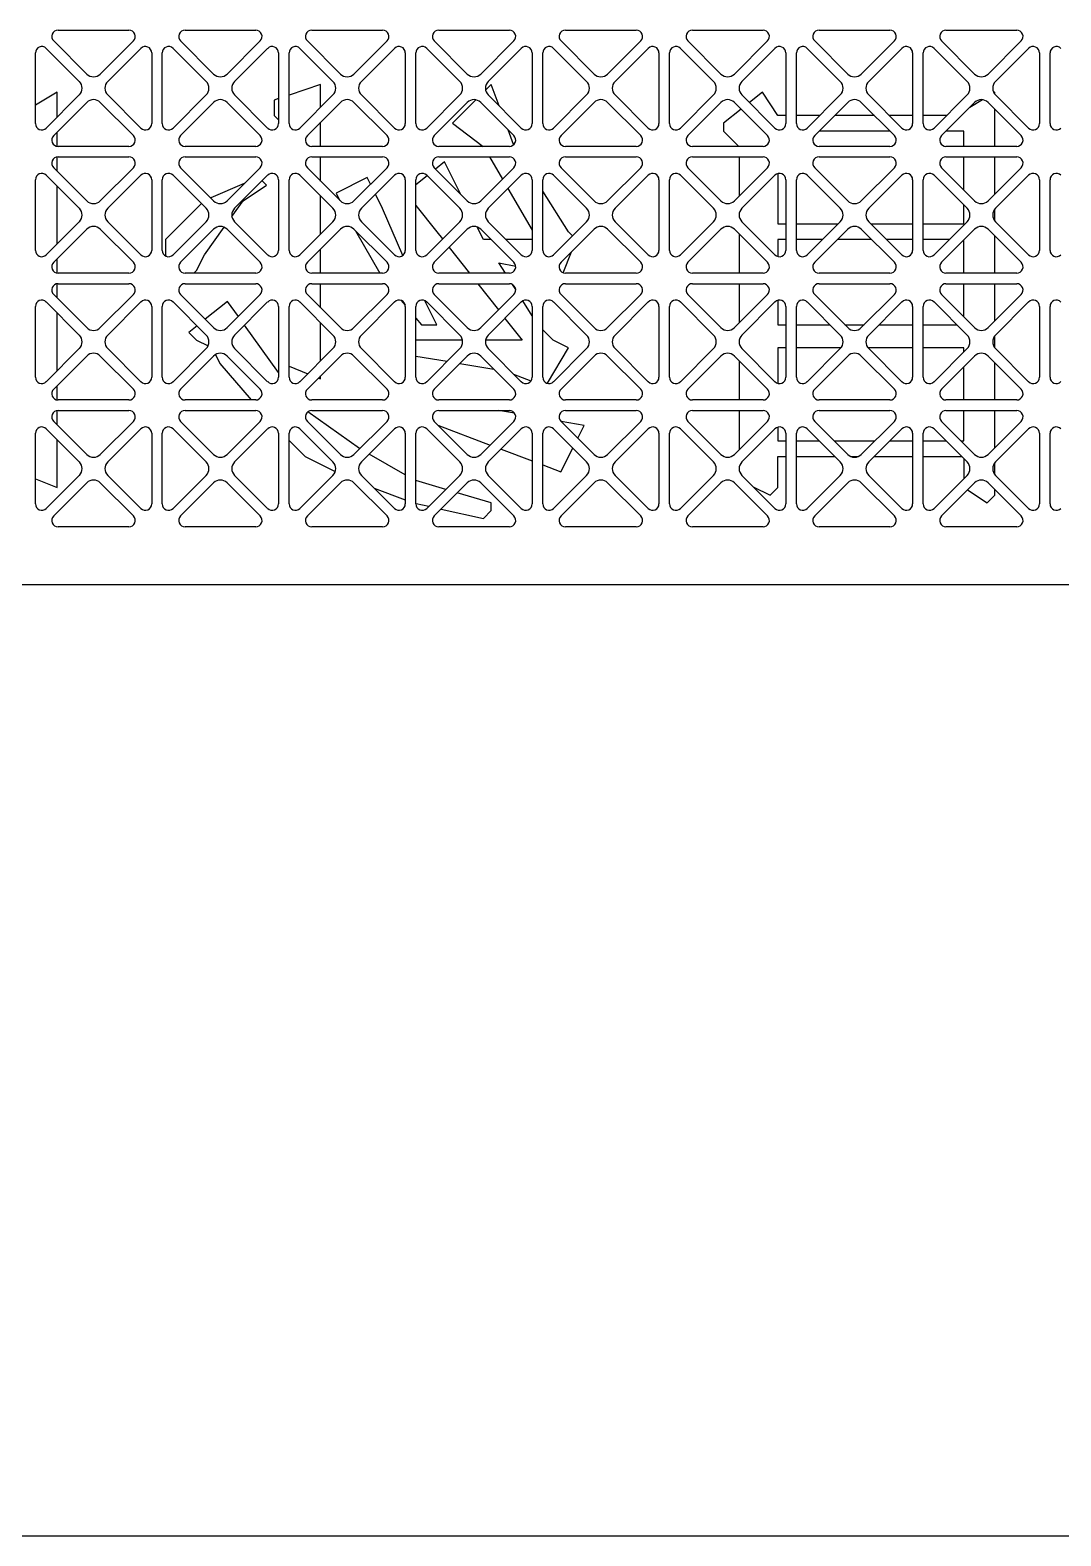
# Model space of a CAD drawing. Header units: millimetres. Extents: x 0 to 87554, y -20854 to 20404.
# Drawn here: x 15369.6 to 15564.7, y -7324.6 to -7039.6 of the extents above; entities that cross this region are included whole.
import ezdxf

# ---------------------------------------------------------------- set-up
doc = ezdxf.new("R2010")
doc.units = ezdxf.units.MM
doc.layers.get('0').update_dxf_attribs({"lineweight": 15})
doc.layers.add('4215-12657_0', color=7, linetype='Continuous')
doc.layers.add('THICK', color=7, linetype='Continuous', lineweight=0)

# ---------------------------------------------------------------- blocks, each defined once
blk = doc.blocks.new('ju77')
at = {"layer": '4215-12657_0', "color": 87, "linetype": 'Continuous'}
for p, q in [((-232.81, -1576.31), (-239.08, -1570.05)), ((-238.23, -1568), (-224.85, -1568)), ((-224, -1570.05), (-230.27, -1576.31)), ((-208.81, -1576.31), (-215.08, -1570.05)), ((-214.23, -1568), (-200.85, -1568)), ((-200, -1570.05), (-206.27, -1576.31)), ((-184.81, -1576.31), (-191.08, -1570.05)), ((-190.23, -1568), (-176.85, -1568)), ((-176, -1570.05), (-182.27, -1576.31)), ((-160.81, -1576.31), (-167.08, -1570.05)), ((-166.23, -1568), (-152.85, -1568)), ((-152, -1570.05), (-158.27, -1576.31)), ((-136.81, -1576.31), (-143.08, -1570.05)), ((-142.23, -1568), (-128.85, -1568)), ((-128, -1570.05), (-134.27, -1576.31)), ((-112.81, -1576.31), (-119.08, -1570.05)), ((-118.23, -1568), (-104.85, -1568)), ((-104, -1570.05), (-110.27, -1576.31)), ((-88.81, -1576.31), (-95.08, -1570.05)), ((-94.23, -1568), (-80.85, -1568)), ((-80, -1570.05), (-86.27, -1576.31)), ((-64.81, -1576.31), (-71.08, -1570.05)), ((-70.23, -1568), (-56.85, -1568)), ((-56, -1570.05), (-62.27, -1576.31)), ((-242.54, -1585.69), (-242.54, -1572.31)), ((-240.49, -1571.46), (-234.23, -1577.73)), ((-228.85, -1577.73), (-222.59, -1571.46)), ((-220.54, -1572.31), (-220.54, -1585.69)), ((-218.54, -1585.69), (-218.54, -1572.31)), ((-216.49, -1571.46), (-210.23, -1577.73)), ((-204.85, -1577.73), (-198.59, -1571.46)), ((-196.54, -1572.31), (-196.54, -1585.69)), ((-194.54, -1585.69), (-194.54, -1572.31)), ((-192.49, -1571.46), (-186.23, -1577.73)), ((-180.85, -1577.73), (-174.59, -1571.46)), ((-172.54, -1572.31), (-172.54, -1585.69)), ((-170.54, -1585.69), (-170.54, -1572.31)), ((-168.49, -1571.46), (-162.23, -1577.73)), ((-156.85, -1577.73), (-150.59, -1571.46)), ((-148.54, -1572.31), (-148.54, -1585.69)), ((-146.54, -1585.69), (-146.54, -1572.31)), ((-144.49, -1571.46), (-138.23, -1577.73)), ((-132.85, -1577.73), (-126.59, -1571.46)), ((-124.54, -1572.31), (-124.54, -1585.69)), ((-122.54, -1585.69), (-122.54, -1572.31)), ((-120.49, -1571.46), (-114.23, -1577.73)), ((-108.85, -1577.73), (-102.59, -1571.46)), ((-100.54, -1572.31), (-100.54, -1585.69)), ((-98.54, -1585.69), (-98.54, -1572.31)), ((-96.49, -1571.46), (-90.23, -1577.73)), ((-84.85, -1577.73), (-78.59, -1571.46)), ((-76.54, -1572.31), (-76.54, -1585.69)), ((-74.54, -1585.69), (-74.54, -1572.31)), ((-72.49, -1571.46), (-66.23, -1577.73)), ((-60.85, -1577.73), (-54.59, -1571.46)), ((-52.54, -1572.31), (-52.54, -1585.69)), ((-50.54, -1585.69), (-50.54, -1572.31)), ((-188.57, -1578.3), (-194.54, -1580.29)), ((-188.57, -1582.61), (-188.57, -1578.3)), ((-156.3, -1578.3), (-157.35, -1579.34)), ((-154.79, -1582.34), (-156.3, -1578.3)), ((-238.43, -1579.76), (-242.54, -1582.23)), ((-234.23, -1580.27), (-240.49, -1586.54)), ((-239.08, -1587.95), (-232.81, -1581.69)), ((-238.43, -1584.47), (-238.43, -1579.76)), ((-230.27, -1581.69), (-224, -1587.95)), ((-222.59, -1586.54), (-228.85, -1580.27)), ((-210.23, -1580.27), (-216.49, -1586.54)), ((-215.08, -1587.95), (-208.81, -1581.69)), ((-206.27, -1581.69), (-200, -1587.95)), ((-198.59, -1586.54), (-204.85, -1580.27)), ((-196.54, -1580.95), (-197.37, -1581.23)), ((-197.37, -1581.23), (-197.37, -1584.16)), ((-186.23, -1580.27), (-192.49, -1586.54)), ((-191.08, -1587.95), (-184.81, -1581.69)), ((-182.27, -1581.69), (-176, -1587.95)), ((-174.59, -1586.54), (-180.85, -1580.27)), ((-162.23, -1580.27), (-168.49, -1586.54)), ((-167.08, -1587.95), (-160.81, -1581.69)), ((-159.2, -1581.19), (-163.64, -1585.63)), ((-158.27, -1581.69), (-152, -1587.95)), ((-150.59, -1586.54), (-156.85, -1580.27)), ((-138.23, -1580.27), (-144.49, -1586.54)), ((-143.08, -1587.95), (-136.81, -1581.69)), ((-134.27, -1581.69), (-128, -1587.95)), ((-126.59, -1586.54), (-132.85, -1580.27)), ((-114.23, -1580.27), (-120.49, -1586.54)), ((-119.08, -1587.95), (-112.81, -1581.69)), ((-110.27, -1581.69), (-104, -1587.95)), ((-102.59, -1586.54), (-108.85, -1580.27)), ((-104.98, -1579.76), (-107.41, -1581.71)), ((-102.04, -1584.16), (-104.98, -1579.76)), ((-90.23, -1580.27), (-96.49, -1586.54)), ((-95.08, -1587.95), (-88.81, -1581.69)), ((-86.27, -1581.69), (-80, -1587.95)), ((-78.59, -1586.54), (-84.85, -1580.27)), ((-66.23, -1580.27), (-72.49, -1586.54)), ((-71.08, -1587.95), (-64.81, -1581.69)), ((-63.34, -1581.18), (-65.75, -1582.63)), ((-62.27, -1581.69), (-56, -1587.95)), ((-60.98, -1579.76), (-61.15, -1579.86)), ((-60.98, -1580.12), (-60.98, -1579.76)), ((-54.59, -1586.54), (-60.85, -1580.27)), ((-197.37, -1584.16), (-196.54, -1584.99)), ((-108.98, -1582.97), (-112.31, -1585.63)), ((-100.54, -1584.16), (-102.04, -1584.16)), ((-94.12, -1584.16), (-98.54, -1584.16)), ((-83.79, -1584.16), (-91.29, -1584.16)), ((-76.54, -1584.16), (-80.96, -1584.16)), ((-70.12, -1584.16), (-74.54, -1584.16)), ((-60.98, -1590), (-60.98, -1582.97)), ((-238.43, -1589.98), (-238.43, -1587.3)), ((-188.57, -1590), (-188.57, -1585.44)), ((-163.64, -1585.63), (-157.81, -1590)), ((-152.04, -1589.67), (-153.09, -1586.86)), ((-112.31, -1585.63), (-112.31, -1587.1)), ((-112.31, -1587.1), (-109.4, -1590)), ((-80.86, -1587.1), (-94.22, -1587.1)), ((-66.85, -1587.1), (-70.22, -1587.1)), ((-66.85, -1590), (-66.85, -1587.1)), ((-224.85, -1590), (-238.23, -1590)), ((-200.85, -1590), (-214.23, -1590)), ((-176.85, -1590), (-190.23, -1590)), ((-152.85, -1590), (-166.23, -1590)), ((-128.85, -1590), (-142.23, -1590)), ((-104.85, -1590), (-118.23, -1590)), ((-80.85, -1590), (-94.23, -1590)), ((-56.85, -1590), (-70.23, -1590)), ((-238.43, -1594.7), (-238.43, -1592.02)), ((-238.23, -1592), (-224.85, -1592)), ((-214.23, -1592), (-200.85, -1592)), ((-190.23, -1592), (-176.85, -1592)), ((-188.57, -1596.56), (-188.57, -1592)), ((-165.1, -1592.96), (-166.8, -1594.32)), ((-166.23, -1592), (-152.85, -1592)), ((-162.04, -1599.09), (-165.1, -1592.96)), ((-156.62, -1592), (-154.16, -1596.21)), ((-142.23, -1592), (-128.85, -1592)), ((-118.23, -1592), (-104.85, -1592)), ((-109.37, -1592), (-109.37, -1599.42)), ((-94.23, -1592), (-80.85, -1592)), ((-70.23, -1592), (-56.85, -1592)), ((-66.85, -1598.28), (-66.85, -1592)), ((-60.98, -1599.03), (-60.98, -1592)), ((-240.49, -1595.46), (-234.23, -1601.73)), ((-232.81, -1600.31), (-239.08, -1594.05)), ((-224, -1594.05), (-230.27, -1600.31)), ((-228.85, -1601.73), (-222.59, -1595.46)), ((-216.49, -1595.46), (-210.23, -1601.73)), ((-208.81, -1600.31), (-215.08, -1594.05)), ((-200, -1594.05), (-206.27, -1600.31)), ((-204.85, -1601.73), (-198.59, -1595.46)), ((-192.49, -1595.46), (-186.23, -1601.73)), ((-184.81, -1600.31), (-191.08, -1594.05)), ((-179.77, -1595.89), (-185.63, -1598.83)), ((-176, -1594.05), (-182.27, -1600.31)), ((-180.85, -1601.73), (-174.59, -1595.46)), ((-179.13, -1597.17), (-179.77, -1595.89)), ((-168.39, -1595.59), (-170.54, -1597.31)), ((-168.49, -1595.46), (-162.23, -1601.73)), ((-160.81, -1600.31), (-167.08, -1594.05)), ((-152, -1594.05), (-158.27, -1600.31)), ((-156.85, -1601.73), (-150.59, -1595.46)), ((-144.49, -1595.46), (-138.23, -1601.73)), ((-136.81, -1600.31), (-143.08, -1594.05)), ((-128, -1594.05), (-134.27, -1600.31)), ((-132.85, -1601.73), (-126.59, -1595.46)), ((-120.49, -1595.46), (-114.23, -1601.73)), ((-112.81, -1600.31), (-119.08, -1594.05)), ((-104, -1594.05), (-110.27, -1600.31)), ((-108.85, -1601.73), (-102.59, -1595.46)), ((-102.04, -1595.16), (-102.04, -1604.69)), ((-96.49, -1595.46), (-90.23, -1601.73)), ((-88.81, -1600.31), (-95.08, -1594.05)), ((-80, -1594.05), (-86.27, -1600.31)), ((-84.85, -1601.73), (-78.59, -1595.46)), ((-72.49, -1595.46), (-66.23, -1601.73)), ((-64.81, -1600.31), (-71.08, -1594.05)), ((-56, -1594.05), (-62.27, -1600.31)), ((-60.85, -1601.73), (-54.59, -1595.46)), ((-242.54, -1609.69), (-242.54, -1596.31)), ((-238.43, -1608.47), (-238.43, -1597.53)), ((-220.54, -1596.31), (-220.54, -1609.69)), ((-218.54, -1609.69), (-218.54, -1596.31)), ((-203.01, -1597.06), (-209.35, -1599.77)), ((-203.23, -1600.29), (-198.83, -1597.36)), ((-198.83, -1597.36), (-199.66, -1596.53)), ((-196.54, -1596.31), (-196.54, -1609.69)), ((-194.54, -1609.69), (-194.54, -1596.31)), ((-185.63, -1598.83), (-184.97, -1600.16)), ((-172.54, -1596.31), (-172.54, -1609.69)), ((-170.54, -1609.69), (-170.54, -1596.31)), ((-153.12, -1598), (-148.54, -1605.85)), ((-148.54, -1596.31), (-148.54, -1609.69)), ((-146.54, -1609.69), (-146.54, -1596.31)), ((-141.64, -1606.16), (-146.54, -1598.46)), ((-124.54, -1596.31), (-124.54, -1609.69)), ((-122.54, -1609.69), (-122.54, -1596.31)), ((-100.54, -1596.31), (-100.54, -1609.69)), ((-98.54, -1609.69), (-98.54, -1596.31)), ((-76.54, -1596.31), (-76.54, -1609.69)), ((-74.54, -1609.69), (-74.54, -1596.31)), ((-52.54, -1596.31), (-52.54, -1609.69)), ((-50.54, -1609.69), (-50.54, -1596.31)), ((-211.11, -1600.84), (-214.96, -1604.69)), ((-205.35, -1603.27), (-203.23, -1600.29)), ((-188.57, -1606.61), (-188.57, -1599.39)), ((-176.83, -1601.76), (-178.18, -1599.06)), ((-170.54, -1601.2), (-166.57, -1606.16)), ((-66.85, -1604.69), (-66.85, -1601.11)), ((-234.23, -1604.27), (-240.49, -1610.54)), ((-222.59, -1610.54), (-228.85, -1604.27)), ((-210.23, -1604.27), (-216.49, -1610.54)), ((-198.59, -1610.54), (-204.85, -1604.27)), ((-186.23, -1604.27), (-192.49, -1610.54)), ((-174.59, -1610.54), (-180.85, -1604.27)), ((-173.03, -1610.65), (-176.83, -1601.76)), ((-162.23, -1604.27), (-168.49, -1610.54)), ((-150.59, -1610.54), (-156.85, -1604.27)), ((-138.23, -1604.27), (-144.49, -1610.54)), ((-126.59, -1610.54), (-132.85, -1604.27)), ((-114.23, -1604.27), (-120.49, -1610.54)), ((-102.59, -1610.54), (-108.85, -1604.27)), ((-90.23, -1604.27), (-96.49, -1610.54)), ((-78.59, -1610.54), (-84.85, -1604.27)), ((-66.23, -1604.27), (-72.49, -1610.54)), ((-60.98, -1604.12), (-60.98, -1601.88)), ((-54.59, -1610.54), (-60.85, -1604.27)), ((-239.08, -1611.95), (-232.81, -1605.69)), ((-230.27, -1605.69), (-224, -1611.95)), ((-214.96, -1604.69), (-217.9, -1607.63)), ((-215.08, -1611.95), (-208.81, -1605.69)), ((-210.56, -1610.56), (-206.82, -1605.31)), ((-206.27, -1605.69), (-200, -1611.95)), ((-191.08, -1611.95), (-184.81, -1605.69)), ((-182.27, -1605.69), (-176, -1611.95)), ((-181.95, -1606), (-177.38, -1614)), ((-167.08, -1611.95), (-160.81, -1605.69)), ((-166.57, -1606.16), (-165.49, -1607.53)), ((-157.77, -1607.63), (-158.95, -1605.27)), ((-158.27, -1605.69), (-152, -1611.95)), ((-143.08, -1611.95), (-136.81, -1605.69)), ((-140.88, -1606.92), (-141.64, -1606.16)), ((-134.27, -1605.69), (-128, -1611.95)), ((-119.08, -1611.95), (-112.81, -1605.69)), ((-110.27, -1605.69), (-104, -1611.95)), ((-109.37, -1606.58), (-109.37, -1614)), ((-102.04, -1604.69), (-100.54, -1604.69)), ((-98.54, -1604.69), (-90.65, -1604.69)), ((-95.08, -1611.95), (-88.81, -1605.69)), ((-86.27, -1605.69), (-80, -1611.95)), ((-84.43, -1604.69), (-76.54, -1604.69)), ((-74.54, -1604.69), (-66.85, -1604.69)), ((-71.08, -1611.95), (-64.81, -1605.69)), ((-62.27, -1605.69), (-56, -1611.95)), ((-60.98, -1614), (-60.98, -1606.97)), ((-217.9, -1607.63), (-217.9, -1610.56)), ((-188.57, -1614), (-188.57, -1609.44)), ((-164.24, -1609.12), (-160.41, -1614)), ((-156.33, -1607.63), (-157.77, -1607.63)), ((-148.54, -1607.63), (-153.5, -1607.63)), ((-142.68, -1613.91), (-141.12, -1609.99)), ((-100.54, -1607.63), (-102.04, -1607.63)), ((-102.04, -1607.63), (-102.04, -1610.84)), ((-93.58, -1607.63), (-98.54, -1607.63)), ((-84.33, -1607.63), (-90.75, -1607.63)), ((-76.54, -1607.63), (-81.5, -1607.63)), ((-69.58, -1607.63), (-74.54, -1607.63)), ((-66.85, -1614), (-66.85, -1607.72)), ((-238.43, -1613.98), (-238.43, -1611.3)), ((-217.9, -1610.56), (-217.82, -1610.78)), ((-212.03, -1613.49), (-210.56, -1610.56)), ((-154.84, -1612.03), (-151.66, -1612.66)), ((-153.6, -1614), (-154.84, -1612.03)), ((-224.85, -1614), (-238.23, -1614)), ((-200.85, -1614), (-214.23, -1614)), ((-212.54, -1614), (-212.03, -1613.49)), ((-176.85, -1614), (-190.23, -1614)), ((-152.85, -1614), (-166.23, -1614)), ((-128.85, -1614), (-142.23, -1614)), ((-104.85, -1614), (-118.23, -1614)), ((-80.85, -1614), (-94.23, -1614)), ((-56.85, -1614), (-70.23, -1614)), ((-232.81, -1624.31), (-239.08, -1618.05)), ((-238.43, -1618.7), (-238.43, -1616.02)), ((-238.23, -1616), (-224.85, -1616)), ((-224, -1618.05), (-230.27, -1624.31)), ((-208.81, -1624.31), (-215.08, -1618.05)), ((-214.23, -1616), (-200.85, -1616)), ((-200, -1618.05), (-206.27, -1624.31)), ((-184.81, -1624.31), (-191.08, -1618.05)), ((-190.23, -1616), (-176.85, -1616)), ((-188.57, -1620.56), (-188.57, -1616)), ((-176, -1618.05), (-182.27, -1624.31)), ((-160.81, -1624.31), (-167.08, -1618.05)), ((-166.23, -1616), (-152.85, -1616)), ((-158.84, -1616), (-154.93, -1620.97)), ((-152, -1618.05), (-158.27, -1624.31)), ((-151.65, -1617.12), (-152.24, -1616.17)), ((-136.81, -1624.31), (-143.08, -1618.05)), ((-142.23, -1616), (-128.85, -1616)), ((-128, -1618.05), (-134.27, -1624.31)), ((-112.81, -1624.31), (-119.08, -1618.05)), ((-118.23, -1616), (-104.85, -1616)), ((-104, -1618.05), (-110.27, -1624.31)), ((-109.37, -1616), (-109.37, -1623.42)), ((-88.81, -1624.31), (-95.08, -1618.05)), ((-94.23, -1616), (-80.85, -1616)), ((-80, -1618.05), (-86.27, -1624.31)), ((-64.81, -1624.31), (-71.08, -1618.05)), ((-70.23, -1616), (-56.85, -1616)), ((-66.85, -1622.28), (-66.85, -1616)), ((-56, -1618.05), (-62.27, -1624.31)), ((-60.98, -1623.03), (-60.98, -1616)), ((-242.54, -1633.69), (-242.54, -1620.31)), ((-240.49, -1619.46), (-234.23, -1625.73)), ((-238.43, -1632.47), (-238.43, -1621.53)), ((-228.85, -1625.73), (-222.59, -1619.46)), ((-220.54, -1620.31), (-220.54, -1633.69)), ((-218.54, -1633.69), (-218.54, -1620.31)), ((-216.49, -1619.46), (-210.23, -1625.73)), ((-206.16, -1619.36), (-210.39, -1622.74)), ((-204.14, -1622.19), (-206.16, -1619.36)), ((-204.85, -1625.73), (-198.59, -1619.46)), ((-196.54, -1620.31), (-196.54, -1633.69)), ((-194.54, -1633.69), (-194.54, -1620.31)), ((-192.49, -1619.46), (-186.23, -1625.73)), ((-180.85, -1625.73), (-174.59, -1619.46)), ((-173.3, -1619.2), (-172.56, -1620.08)), ((-172.54, -1620.31), (-172.54, -1633.69)), ((-170.54, -1633.69), (-170.54, -1620.31)), ((-166.57, -1623.76), (-168.83, -1619.23)), ((-168.49, -1619.46), (-162.23, -1625.73)), ((-156.85, -1625.73), (-150.59, -1619.46)), ((-148.54, -1622.1), (-150.31, -1619.26)), ((-148.54, -1620.31), (-148.54, -1633.69)), ((-146.54, -1633.69), (-146.54, -1620.31)), ((-144.49, -1619.46), (-138.23, -1625.73)), ((-132.85, -1625.73), (-126.59, -1619.46)), ((-124.54, -1620.31), (-124.54, -1633.69)), ((-122.54, -1633.69), (-122.54, -1620.31)), ((-120.49, -1619.46), (-114.23, -1625.73)), ((-108.85, -1625.73), (-102.59, -1619.46)), ((-102.04, -1619.16), (-102.04, -1623.76)), ((-100.54, -1620.31), (-100.54, -1633.69)), ((-98.54, -1633.69), (-98.54, -1620.31)), ((-96.49, -1619.46), (-90.23, -1625.73)), ((-84.85, -1625.73), (-78.59, -1619.46)), ((-76.54, -1620.31), (-76.54, -1633.69)), ((-74.54, -1633.69), (-74.54, -1620.31)), ((-72.49, -1619.46), (-66.23, -1625.73)), ((-60.85, -1625.73), (-54.59, -1619.46)), ((-52.54, -1620.31), (-52.54, -1633.69)), ((-50.54, -1633.69), (-50.54, -1620.31)), ((-211.96, -1623.99), (-213.5, -1625.22)), ((-196.54, -1632.83), (-202.96, -1623.84)), ((-188.57, -1630.61), (-188.57, -1623.39)), ((-170.54, -1622.51), (-169.5, -1623.76)), ((-169.5, -1623.76), (-166.57, -1623.76)), ((-153.68, -1622.56), (-150.44, -1626.69)), ((-102.04, -1623.76), (-100.54, -1623.76)), ((-98.54, -1623.76), (-92.2, -1623.76)), ((-89.37, -1623.76), (-85.71, -1623.76)), ((-82.88, -1623.76), (-76.54, -1623.76)), ((-74.54, -1623.76), (-68.2, -1623.76)), ((-213.5, -1625.22), (-212.03, -1626.69)), ((-212.03, -1626.69), (-209.88, -1627.77)), ((-161.73, -1626.69), (-170.54, -1626.69)), ((-150.44, -1626.69), (-157.35, -1626.69)), ((-144.57, -1626.69), (-146.54, -1624.72)), ((-141.64, -1628.16), (-144.57, -1626.69)), ((-60.98, -1628.12), (-60.98, -1625.88)), ((-234.23, -1628.27), (-240.49, -1634.54)), ((-239.08, -1635.95), (-232.81, -1629.69)), ((-230.27, -1629.69), (-224, -1635.95)), ((-222.59, -1634.54), (-228.85, -1628.27)), ((-210.23, -1628.27), (-216.49, -1634.54)), ((-215.08, -1635.95), (-208.81, -1629.69)), ((-208.46, -1629.42), (-207.63, -1631.09)), ((-206.27, -1629.69), (-200, -1635.95)), ((-198.59, -1634.54), (-204.85, -1628.27)), ((-186.23, -1628.27), (-192.49, -1634.54)), ((-191.08, -1635.95), (-184.81, -1629.69)), ((-182.27, -1629.69), (-176, -1635.95)), ((-174.59, -1634.54), (-180.85, -1628.27)), ((-170.54, -1629.7), (-164.63, -1630.68)), ((-162.23, -1628.27), (-168.49, -1634.54)), ((-167.08, -1635.95), (-160.81, -1629.69)), ((-158.27, -1629.69), (-152, -1635.95)), ((-150.59, -1634.54), (-156.85, -1628.27)), ((-145.65, -1634.85), (-141.64, -1628.16)), ((-138.23, -1628.27), (-144.49, -1634.54)), ((-143.08, -1635.95), (-136.81, -1629.69)), ((-134.27, -1629.69), (-128, -1635.95)), ((-126.59, -1634.54), (-132.85, -1628.27)), ((-114.23, -1628.27), (-120.49, -1634.54)), ((-119.08, -1635.95), (-112.81, -1629.69)), ((-110.27, -1629.69), (-104, -1635.95)), ((-102.59, -1634.54), (-108.85, -1628.27)), ((-100.54, -1628.16), (-102.04, -1628.16)), ((-102.04, -1628.16), (-102.04, -1634.84)), ((-90.13, -1628.16), (-98.54, -1628.16)), ((-90.23, -1628.27), (-96.49, -1634.54)), ((-95.08, -1635.95), (-88.81, -1629.69)), ((-86.27, -1629.69), (-80, -1635.95)), ((-76.54, -1628.16), (-84.95, -1628.16)), ((-78.59, -1634.54), (-84.85, -1628.27)), ((-66.85, -1628.16), (-74.54, -1628.16)), ((-66.23, -1628.27), (-72.49, -1634.54)), ((-71.08, -1635.95), (-64.81, -1629.69)), ((-66.85, -1628.89), (-66.85, -1628.16)), ((-62.27, -1629.69), (-56, -1635.95)), ((-54.59, -1634.54), (-60.85, -1628.27)), ((-207.63, -1631.09), (-201.71, -1638)), ((-194.54, -1631.63), (-191, -1633.05)), ((-162.21, -1631.08), (-155.8, -1632.15)), ((-109.37, -1630.58), (-109.37, -1638)), ((-66.85, -1638), (-66.85, -1631.72)), ((-60.98, -1638), (-60.98, -1630.97)), ((-238.43, -1637.98), (-238.43, -1635.3)), ((-188.98, -1633.86), (-188.57, -1634.02)), ((-188.57, -1634.02), (-188.57, -1633.44)), ((-152.04, -1633.09), (-148.77, -1634.4)), ((-224.85, -1638), (-238.23, -1638)), ((-200.85, -1638), (-214.23, -1638)), ((-176.85, -1638), (-190.23, -1638)), ((-152.85, -1638), (-166.23, -1638)), ((-128.85, -1638), (-142.23, -1638)), ((-104.85, -1638), (-118.23, -1638)), ((-80.85, -1638), (-94.23, -1638)), ((-56.85, -1638), (-70.23, -1638)), ((-238.43, -1642.7), (-238.43, -1640.02)), ((-238.23, -1640), (-224.85, -1640)), ((-214.23, -1640), (-200.85, -1640)), ((-181.23, -1647.22), (-190.97, -1640.26)), ((-190.23, -1640), (-176.85, -1640)), ((-166.23, -1640), (-152.85, -1640)), ((-151.86, -1640.53), (-154.93, -1640)), ((-142.23, -1640), (-128.85, -1640)), ((-118.23, -1640), (-104.85, -1640)), ((-109.37, -1640), (-109.37, -1647.42)), ((-94.23, -1640), (-80.85, -1640)), ((-70.23, -1640), (-56.85, -1640)), ((-66.85, -1645.76), (-66.85, -1640)), ((-60.98, -1647.03), (-60.98, -1640)), ((-242.54, -1657.69), (-242.54, -1644.31)), ((-240.49, -1643.46), (-234.23, -1649.73)), ((-232.81, -1648.31), (-239.08, -1642.05)), ((-224, -1642.05), (-230.27, -1648.31)), ((-228.85, -1649.73), (-222.59, -1643.46)), ((-220.54, -1644.31), (-220.54, -1657.69)), ((-218.54, -1657.69), (-218.54, -1644.31)), ((-216.49, -1643.46), (-210.23, -1649.73)), ((-208.81, -1648.31), (-215.08, -1642.05)), ((-200, -1642.05), (-206.27, -1648.31)), ((-204.85, -1649.73), (-198.59, -1643.46)), ((-196.54, -1644.31), (-196.54, -1657.69)), ((-194.54, -1657.69), (-194.54, -1644.31)), ((-192.49, -1643.46), (-186.23, -1649.73)), ((-184.81, -1648.31), (-191.08, -1642.05)), ((-176, -1642.05), (-182.27, -1648.31)), ((-180.85, -1649.73), (-174.59, -1643.46)), ((-172.54, -1644.31), (-172.54, -1657.69)), ((-170.54, -1657.69), (-170.54, -1644.31)), ((-168.49, -1643.46), (-162.23, -1649.73)), ((-160.81, -1648.31), (-167.08, -1642.05)), ((-166.37, -1642.76), (-156.48, -1646.53)), ((-152, -1642.05), (-158.27, -1648.31)), ((-156.85, -1649.73), (-150.59, -1643.46)), ((-148.54, -1644.31), (-148.54, -1657.69)), ((-146.54, -1657.69), (-146.54, -1644.31)), ((-144.49, -1643.46), (-138.23, -1649.73)), ((-136.81, -1648.31), (-143.08, -1642.05)), ((-138.71, -1642.82), (-143.06, -1642.06)), ((-139.9, -1645.22), (-138.71, -1642.82)), ((-128, -1642.05), (-134.27, -1648.31)), ((-132.85, -1649.73), (-126.59, -1643.46)), ((-124.54, -1644.31), (-124.54, -1657.69)), ((-122.54, -1657.69), (-122.54, -1644.31)), ((-120.49, -1643.46), (-114.23, -1649.73)), ((-112.81, -1648.31), (-119.08, -1642.05)), ((-104, -1642.05), (-110.27, -1648.31)), ((-108.85, -1649.73), (-102.59, -1643.46)), ((-102.04, -1643.16), (-102.04, -1645.76)), ((-100.54, -1644.31), (-100.54, -1657.69)), ((-98.54, -1657.69), (-98.54, -1644.31)), ((-96.49, -1643.46), (-90.23, -1649.73)), ((-88.81, -1648.31), (-95.08, -1642.05)), ((-80, -1642.05), (-86.27, -1648.31)), ((-84.85, -1649.73), (-78.59, -1643.46)), ((-76.54, -1644.31), (-76.54, -1657.69)), ((-74.54, -1657.69), (-74.54, -1644.31)), ((-72.49, -1643.46), (-66.23, -1649.73)), ((-64.81, -1648.31), (-71.08, -1642.05)), ((-56, -1642.05), (-62.27, -1648.31)), ((-60.85, -1649.73), (-54.59, -1643.46)), ((-52.54, -1644.31), (-52.54, -1657.69)), ((-50.54, -1657.69), (-50.54, -1644.31)), ((-238.43, -1654.55), (-238.43, -1645.53)), ((-194.54, -1645.65), (-191.5, -1648.69)), ((-181.2, -1647.24), (-181.23, -1647.22)), ((-143.1, -1651.62), (-140.85, -1647.11)), ((-102.04, -1645.76), (-100.54, -1645.76)), ((-98.54, -1645.76), (-94.2, -1645.76)), ((-91.37, -1645.76), (-83.71, -1645.76)), ((-80.88, -1645.76), (-76.54, -1645.76)), ((-74.54, -1645.76), (-70.2, -1645.76)), ((-67.37, -1645.76), (-66.85, -1645.76)), ((-191.5, -1648.69), (-185.79, -1651.54)), ((-172.54, -1652.19), (-179.4, -1648.27)), ((-154.43, -1647.31), (-148.54, -1649.55)), ((-102.04, -1648.69), (-100.54, -1648.69)), ((-102.04, -1654.55), (-102.04, -1648.69)), ((-98.54, -1648.69), (-91.27, -1648.69)), ((-88.26, -1648.69), (-86.82, -1648.69)), ((-83.81, -1648.69), (-76.54, -1648.69)), ((-74.54, -1648.69), (-67.27, -1648.69)), ((-66.85, -1649.11), (-66.85, -1652.89)), ((-60.98, -1652.12), (-60.98, -1649.88)), ((-242.54, -1652.91), (-238.43, -1654.55)), ((-234.23, -1652.27), (-240.49, -1658.54)), ((-222.59, -1658.54), (-228.85, -1652.27)), ((-210.23, -1652.27), (-216.49, -1658.54)), ((-198.59, -1658.54), (-204.85, -1652.27)), ((-186.23, -1652.27), (-192.49, -1658.54)), ((-174.59, -1658.54), (-180.85, -1652.27)), ((-162.23, -1652.27), (-168.49, -1658.54)), ((-150.59, -1658.54), (-156.85, -1652.27)), ((-146.54, -1650.31), (-143.1, -1651.62)), ((-138.23, -1652.27), (-144.49, -1658.54)), ((-126.59, -1658.54), (-132.85, -1652.27)), ((-114.23, -1652.27), (-120.49, -1658.54)), ((-102.59, -1658.54), (-108.85, -1652.27)), ((-90.23, -1652.27), (-96.49, -1658.54)), ((-78.59, -1658.54), (-84.85, -1652.27)), ((-66.23, -1652.27), (-72.49, -1658.54)), ((-54.59, -1658.54), (-60.85, -1652.27)), ((-239.08, -1659.95), (-232.81, -1653.69)), ((-230.27, -1653.69), (-224, -1659.95)), ((-215.08, -1659.95), (-208.81, -1653.69)), ((-206.27, -1653.69), (-200, -1659.95)), ((-191.08, -1659.95), (-184.81, -1653.69)), ((-182.27, -1653.69), (-176, -1659.95)), ((-178.44, -1654.69), (-172.54, -1656.9)), ((-164.87, -1654.92), (-170.54, -1653.22)), ((-167.08, -1659.95), (-160.81, -1653.69)), ((-156.3, -1657.49), (-162.7, -1655.57)), ((-158.27, -1653.69), (-152, -1659.95)), ((-143.08, -1659.95), (-136.81, -1653.69)), ((-134.27, -1653.69), (-128, -1659.95)), ((-119.08, -1659.95), (-112.81, -1653.69)), ((-110.27, -1653.69), (-104, -1659.95)), ((-106.7, -1654.42), (-103.51, -1656.02)), ((-103.51, -1656.02), (-102.04, -1654.55)), ((-95.08, -1659.95), (-88.81, -1653.69)), ((-86.27, -1653.69), (-80, -1659.95)), ((-71.08, -1659.95), (-64.81, -1653.69)), ((-66.15, -1655.02), (-62.45, -1657.49)), ((-62.27, -1653.69), (-56, -1659.95)), ((-60.98, -1656.02), (-60.98, -1654.97)), ((-170.52, -1657.59), (-168.08, -1658.13)), ((-165.77, -1658.64), (-157.77, -1660.42)), ((-156.3, -1658.95), (-156.3, -1657.49)), ((-62.45, -1657.49), (-60.98, -1656.02)), ((-157.77, -1660.42), (-156.3, -1658.95)), ((-224.85, -1662), (-238.23, -1662)), ((-200.85, -1662), (-214.23, -1662)), ((-176.85, -1662), (-190.23, -1662)), ((-152.85, -1662), (-166.23, -1662)), ((-128.85, -1662), (-142.23, -1662)), ((-104.85, -1662), (-118.23, -1662)), ((-80.85, -1662), (-94.23, -1662)), ((-56.85, -1662), (-70.23, -1662)), ((328.46, -1673), (-407.54, -1673))]:
    blk.add_line(p, q, dxfattribs=at)
for centre, radius, start, end in [((-238.23, -1569.2), 1.2, 90, 225), ((-224.85, -1569.2), 1.2, 315, 90), ((-214.23, -1569.2), 1.2, 90, 225), ((-200.85, -1569.2), 1.2, 315, 90), ((-190.23, -1569.2), 1.2, 90, 225), ((-176.85, -1569.2), 1.2, 315, 90), ((-166.23, -1569.2), 1.2, 90, 225), ((-152.85, -1569.2), 1.2, 315, 90), ((-142.23, -1569.2), 1.2, 90, 225), ((-128.85, -1569.2), 1.2, 315, 90), ((-118.23, -1569.2), 1.2, 90, 225), ((-104.85, -1569.2), 1.2, 315, 90), ((-94.23, -1569.2), 1.2, 90, 225), ((-80.85, -1569.2), 1.2, 315, 90), ((-70.23, -1569.2), 1.2, 90, 225), ((-56.85, -1569.2), 1.2, 315, 90), ((-241.34, -1572.31), 1.2, 45, 180), ((-221.74, -1572.31), 1.2, 0, 135), ((-217.34, -1572.31), 1.2, 45, 180), ((-197.74, -1572.31), 1.2, 0, 135), ((-193.34, -1572.31), 1.2, 45, 180), ((-173.74, -1572.31), 1.2, 0, 135), ((-169.34, -1572.31), 1.2, 45, 180), ((-149.74, -1572.31), 1.2, 0, 135), ((-145.34, -1572.31), 1.2, 45, 180), ((-125.74, -1572.31), 1.2, 0, 135), ((-121.34, -1572.31), 1.2, 45, 180), ((-101.74, -1572.31), 1.2, 0, 135), ((-97.34, -1572.31), 1.2, 45, 180), ((-77.74, -1572.31), 1.2, 0, 135), ((-73.34, -1572.31), 1.2, 45, 180), ((-53.74, -1572.31), 1.2, 0, 135), ((-49.34, -1572.31), 1.2, 45, 180), ((-235.5, -1579), 1.8, 315, 45), ((-231.54, -1575.04), 1.8, 225, 315), ((-227.58, -1579), 1.8, 135, 225), ((-211.5, -1579), 1.8, 315, 45), ((-207.54, -1575.04), 1.8, 225, 315), ((-203.58, -1579), 1.8, 135, 225), ((-187.5, -1579), 1.8, 315, 45), ((-183.54, -1575.04), 1.8, 225, 315), ((-179.58, -1579), 1.8, 135, 225), ((-163.5, -1579), 1.8, 315, 45), ((-159.54, -1575.04), 1.8, 225, 315), ((-155.58, -1579), 1.8, 135, 225), ((-139.5, -1579), 1.8, 315, 45), ((-135.54, -1575.04), 1.8, 225, 315), ((-131.58, -1579), 1.8, 135, 225), ((-115.5, -1579), 1.8, 315, 45), ((-111.54, -1575.04), 1.8, 225, 315), ((-107.58, -1579), 1.8, 135, 225), ((-91.5, -1579), 1.8, 315, 45), ((-87.54, -1575.04), 1.8, 225, 315), ((-83.58, -1579), 1.8, 135, 225), ((-67.5, -1579), 1.8, 315, 45), ((-63.54, -1575.04), 1.8, 225, 315), ((-59.58, -1579), 1.8, 135, 225), ((-231.54, -1582.96), 1.8, 45, 135), ((-207.54, -1582.96), 1.8, 45, 135), ((-183.54, -1582.96), 1.8, 45, 135), ((-159.54, -1582.96), 1.8, 45, 135), ((-135.54, -1582.96), 1.8, 45, 135), ((-111.54, -1582.96), 1.8, 45, 135), ((-87.54, -1582.96), 1.8, 45, 135), ((-63.54, -1582.96), 1.8, 45, 135), ((-241.34, -1585.69), 1.2, 180, 315), ((-221.74, -1585.69), 1.2, 225, 0), ((-217.34, -1585.69), 1.2, 180, 315), ((-197.74, -1585.69), 1.2, 225, 0), ((-193.34, -1585.69), 1.2, 180, 315), ((-173.74, -1585.69), 1.2, 225, 0), ((-169.34, -1585.69), 1.2, 180, 315), ((-149.74, -1585.69), 1.2, 225, 0), ((-145.34, -1585.69), 1.2, 180, 315), ((-125.74, -1585.69), 1.2, 225, 0), ((-121.34, -1585.69), 1.2, 180, 315), ((-101.74, -1585.69), 1.2, 225, 0), ((-97.34, -1585.69), 1.2, 180, 315), ((-77.74, -1585.69), 1.2, 225, 0), ((-73.34, -1585.69), 1.2, 180, 315), ((-53.74, -1585.69), 1.2, 225, 0), ((-49.34, -1585.69), 1.2, 180, 315), ((-238.23, -1588.8), 1.2, 135, 270), ((-224.85, -1588.8), 1.2, 270, 45), ((-214.23, -1588.8), 1.2, 135, 270), ((-200.85, -1588.8), 1.2, 270, 45), ((-190.23, -1588.8), 1.2, 135, 270), ((-176.85, -1588.8), 1.2, 270, 45), ((-166.23, -1588.8), 1.2, 135, 270), ((-152.85, -1588.8), 1.2, 270, 45), ((-142.23, -1588.8), 1.2, 135, 270), ((-128.85, -1588.8), 1.2, 270, 45), ((-118.23, -1588.8), 1.2, 135, 270), ((-104.85, -1588.8), 1.2, 270, 45), ((-94.23, -1588.8), 1.2, 135, 270), ((-80.85, -1588.8), 1.2, 270, 45), ((-70.23, -1588.8), 1.2, 135, 270), ((-56.85, -1588.8), 1.2, 270, 45), ((-238.23, -1593.2), 1.2, 90, 225), ((-224.85, -1593.2), 1.2, 315, 90), ((-214.23, -1593.2), 1.2, 90, 225), ((-200.85, -1593.2), 1.2, 315, 90), ((-190.23, -1593.2), 1.2, 90, 225), ((-176.85, -1593.2), 1.2, 315, 90), ((-166.23, -1593.2), 1.2, 90, 225), ((-152.85, -1593.2), 1.2, 315, 90), ((-142.23, -1593.2), 1.2, 90, 225), ((-128.85, -1593.2), 1.2, 315, 90), ((-118.23, -1593.2), 1.2, 90, 225), ((-104.85, -1593.2), 1.2, 315, 90), ((-94.23, -1593.2), 1.2, 90, 225), ((-80.85, -1593.2), 1.2, 315, 90), ((-70.23, -1593.2), 1.2, 90, 225), ((-56.85, -1593.2), 1.2, 315, 90), ((-241.34, -1596.31), 1.2, 45, 180), ((-221.74, -1596.31), 1.2, 0, 135), ((-217.34, -1596.31), 1.2, 45, 180), ((-197.74, -1596.31), 1.2, 0, 135), ((-193.34, -1596.31), 1.2, 45, 180), ((-173.74, -1596.31), 1.2, 0, 135), ((-169.34, -1596.31), 1.2, 45, 180), ((-149.74, -1596.31), 1.2, 0, 135), ((-145.34, -1596.31), 1.2, 45, 180), ((-125.74, -1596.31), 1.2, 0, 135), ((-121.34, -1596.31), 1.2, 45, 180), ((-101.74, -1596.31), 1.2, 0, 135), ((-97.34, -1596.31), 1.2, 45, 180), ((-77.74, -1596.31), 1.2, 0, 135), ((-73.34, -1596.31), 1.2, 45, 180), ((-53.74, -1596.31), 1.2, 0, 135), ((-49.34, -1596.31), 1.2, 45, 180), ((-231.54, -1599.04), 1.8, 225, 315), ((-207.54, -1599.04), 1.8, 225, 315), ((-183.54, -1599.04), 1.8, 225, 315), ((-159.54, -1599.04), 1.8, 225, 315), ((-135.54, -1599.04), 1.8, 225, 315), ((-111.54, -1599.04), 1.8, 225, 315), ((-87.54, -1599.04), 1.8, 225, 315), ((-63.54, -1599.04), 1.8, 225, 315), ((-235.5, -1603), 1.8, 315, 45), ((-227.58, -1603), 1.8, 135, 225), ((-211.5, -1603), 1.8, 315, 45), ((-203.58, -1603), 1.8, 135, 225), ((-187.5, -1603), 1.8, 315, 45), ((-179.58, -1603), 1.8, 135, 225), ((-163.5, -1603), 1.8, 315, 45), ((-155.58, -1603), 1.8, 135, 225), ((-139.5, -1603), 1.8, 315, 45), ((-131.58, -1603), 1.8, 135, 225), ((-115.5, -1603), 1.8, 315, 45), ((-107.58, -1603), 1.8, 135, 225), ((-91.5, -1603), 1.8, 315, 45), ((-83.58, -1603), 1.8, 135, 225), ((-67.5, -1603), 1.8, 315, 45), ((-59.58, -1603), 1.8, 135, 225), ((-231.54, -1606.96), 1.8, 45, 135), ((-207.54, -1606.96), 1.8, 45, 135), ((-183.54, -1606.96), 1.8, 45, 135), ((-159.54, -1606.96), 1.8, 45, 135), ((-135.54, -1606.96), 1.8, 45, 135), ((-111.54, -1606.96), 1.8, 45, 135), ((-87.54, -1606.96), 1.8, 45, 135), ((-63.54, -1606.96), 1.8, 45, 135), ((-241.34, -1609.69), 1.2, 180, 315), ((-221.74, -1609.69), 1.2, 225, 0), ((-217.34, -1609.69), 1.2, 180, 315), ((-197.74, -1609.69), 1.2, 225, 0), ((-193.34, -1609.69), 1.2, 180, 315), ((-173.74, -1609.69), 1.2, 225, 0), ((-169.34, -1609.69), 1.2, 180, 315), ((-149.74, -1609.69), 1.2, 225, 0), ((-145.34, -1609.69), 1.2, 180, 315), ((-125.74, -1609.69), 1.2, 225, 0), ((-121.34, -1609.69), 1.2, 180, 315), ((-101.74, -1609.69), 1.2, 225, 0), ((-97.34, -1609.69), 1.2, 180, 315), ((-77.74, -1609.69), 1.2, 225, 0), ((-73.34, -1609.69), 1.2, 180, 315), ((-53.74, -1609.69), 1.2, 225, 0), ((-49.34, -1609.69), 1.2, 180, 315), ((-238.23, -1612.8), 1.2, 135, 270), ((-224.85, -1612.8), 1.2, 270, 45), ((-214.23, -1612.8), 1.2, 135, 270), ((-200.85, -1612.8), 1.2, 270, 45), ((-190.23, -1612.8), 1.2, 135, 270), ((-176.85, -1612.8), 1.2, 270, 45), ((-166.23, -1612.8), 1.2, 135, 270), ((-152.85, -1612.8), 1.2, 270, 45), ((-142.23, -1612.8), 1.2, 135, 270), ((-128.85, -1612.8), 1.2, 270, 45), ((-118.23, -1612.8), 1.2, 135, 270), ((-104.85, -1612.8), 1.2, 270, 45), ((-94.23, -1612.8), 1.2, 135, 270), ((-80.85, -1612.8), 1.2, 270, 45), ((-70.23, -1612.8), 1.2, 135, 270), ((-56.85, -1612.8), 1.2, 270, 45), ((-238.23, -1617.2), 1.2, 90, 225), ((-224.85, -1617.2), 1.2, 315, 90), ((-214.23, -1617.2), 1.2, 90, 225), ((-200.85, -1617.2), 1.2, 315, 90), ((-190.23, -1617.2), 1.2, 90, 225), ((-176.85, -1617.2), 1.2, 315, 90), ((-166.23, -1617.2), 1.2, 90, 225), ((-152.85, -1617.2), 1.2, 315, 90), ((-142.23, -1617.2), 1.2, 90, 225), ((-128.85, -1617.2), 1.2, 315, 90), ((-118.23, -1617.2), 1.2, 90, 225), ((-104.85, -1617.2), 1.2, 315, 90), ((-94.23, -1617.2), 1.2, 90, 225), ((-80.85, -1617.2), 1.2, 315, 90), ((-70.23, -1617.2), 1.2, 90, 225), ((-56.85, -1617.2), 1.2, 315, 90), ((-241.34, -1620.31), 1.2, 45, 180), ((-221.74, -1620.31), 1.2, 0, 135), ((-217.34, -1620.31), 1.2, 45, 180), ((-197.74, -1620.31), 1.2, 0, 135), ((-193.34, -1620.31), 1.2, 45, 180), ((-173.74, -1620.31), 1.2, 0, 135), ((-169.34, -1620.31), 1.2, 45, 180), ((-149.74, -1620.31), 1.2, 0, 135), ((-145.34, -1620.31), 1.2, 45, 180), ((-125.74, -1620.31), 1.2, 0, 135), ((-121.34, -1620.31), 1.2, 45, 180), ((-101.74, -1620.31), 1.2, 0, 135), ((-97.34, -1620.31), 1.2, 45, 180), ((-77.74, -1620.31), 1.2, 0, 135), ((-73.34, -1620.31), 1.2, 45, 180), ((-53.74, -1620.31), 1.2, 0, 135), ((-49.34, -1620.31), 1.2, 45, 180), ((-231.54, -1623.04), 1.8, 225, 315), ((-207.54, -1623.04), 1.8, 225, 315), ((-183.54, -1623.04), 1.8, 225, 315), ((-159.54, -1623.04), 1.8, 225, 315), ((-135.54, -1623.04), 1.8, 225, 315), ((-111.54, -1623.04), 1.8, 225, 315), ((-87.54, -1623.04), 1.8, 225, 315), ((-63.54, -1623.04), 1.8, 225, 315), ((-235.5, -1627), 1.8, 315, 45), ((-227.58, -1627), 1.8, 135, 225), ((-211.5, -1627), 1.8, 315, 45), ((-203.58, -1627), 1.8, 135, 225), ((-187.5, -1627), 1.8, 315, 45), ((-179.58, -1627), 1.8, 135, 225), ((-163.5, -1627), 1.8, 315, 45), ((-155.58, -1627), 1.8, 135, 225), ((-139.5, -1627), 1.8, 315, 45), ((-131.58, -1627), 1.8, 135, 225), ((-115.5, -1627), 1.8, 315, 45), ((-107.58, -1627), 1.8, 135, 225), ((-91.5, -1627), 1.8, 315, 45), ((-83.58, -1627), 1.8, 135, 225), ((-67.5, -1627), 1.8, 315, 45), ((-59.58, -1627), 1.8, 135, 225), ((-231.54, -1630.96), 1.8, 45, 135), ((-207.54, -1630.96), 1.8, 45, 135), ((-183.54, -1630.96), 1.8, 45, 135), ((-159.54, -1630.96), 1.8, 45, 135), ((-135.54, -1630.96), 1.8, 45, 135), ((-111.54, -1630.96), 1.8, 45, 135), ((-87.54, -1630.96), 1.8, 45, 135), ((-63.54, -1630.96), 1.8, 45, 135), ((-241.34, -1633.69), 1.2, 180, 315), ((-221.74, -1633.69), 1.2, 225, 0), ((-217.34, -1633.69), 1.2, 180, 315), ((-197.74, -1633.69), 1.2, 225, 0), ((-193.34, -1633.69), 1.2, 180, 315), ((-173.74, -1633.69), 1.2, 225, 0), ((-169.34, -1633.69), 1.2, 180, 315), ((-149.74, -1633.69), 1.2, 225, 0), ((-145.34, -1633.69), 1.2, 180, 315), ((-125.74, -1633.69), 1.2, 225, 0), ((-121.34, -1633.69), 1.2, 180, 315), ((-101.74, -1633.69), 1.2, 225, 0), ((-97.34, -1633.69), 1.2, 180, 315), ((-77.74, -1633.69), 1.2, 225, 0), ((-73.34, -1633.69), 1.2, 180, 315), ((-53.74, -1633.69), 1.2, 225, 0), ((-49.34, -1633.69), 1.2, 180, 315), ((-238.23, -1636.8), 1.2, 135, 270), ((-224.85, -1636.8), 1.2, 270, 45), ((-214.23, -1636.8), 1.2, 135, 270), ((-200.85, -1636.8), 1.2, 270, 45), ((-190.23, -1636.8), 1.2, 135, 270), ((-176.85, -1636.8), 1.2, 270, 45), ((-166.23, -1636.8), 1.2, 135, 270), ((-152.85, -1636.8), 1.2, 270, 45), ((-142.23, -1636.8), 1.2, 135, 270), ((-128.85, -1636.8), 1.2, 270, 45), ((-118.23, -1636.8), 1.2, 135, 270), ((-104.85, -1636.8), 1.2, 270, 45), ((-94.23, -1636.8), 1.2, 135, 270), ((-80.85, -1636.8), 1.2, 270, 45), ((-70.23, -1636.8), 1.2, 135, 270), ((-56.85, -1636.8), 1.2, 270, 45), ((-238.23, -1641.2), 1.2, 90, 225), ((-224.85, -1641.2), 1.2, 315, 90), ((-214.23, -1641.2), 1.2, 90, 225), ((-200.85, -1641.2), 1.2, 315, 90), ((-190.23, -1641.2), 1.2, 90, 225), ((-176.85, -1641.2), 1.2, 315, 90), ((-166.23, -1641.2), 1.2, 90, 225), ((-152.85, -1641.2), 1.2, 315, 90), ((-142.23, -1641.2), 1.2, 90, 225), ((-128.85, -1641.2), 1.2, 315, 90), ((-118.23, -1641.2), 1.2, 90, 225), ((-104.85, -1641.2), 1.2, 315, 90), ((-94.23, -1641.2), 1.2, 90, 225), ((-80.85, -1641.2), 1.2, 315, 90), ((-70.23, -1641.2), 1.2, 90, 225), ((-56.85, -1641.2), 1.2, 315, 90), ((-241.34, -1644.31), 1.2, 45, 180), ((-221.74, -1644.31), 1.2, 0, 135), ((-217.34, -1644.31), 1.2, 45, 180), ((-197.74, -1644.31), 1.2, 0, 135), ((-193.34, -1644.31), 1.2, 45, 180), ((-173.74, -1644.31), 1.2, 0, 135), ((-169.34, -1644.31), 1.2, 45, 180), ((-149.74, -1644.31), 1.2, 0, 135), ((-145.34, -1644.31), 1.2, 45, 180), ((-125.74, -1644.31), 1.2, 0, 135), ((-121.34, -1644.31), 1.2, 45, 180), ((-101.74, -1644.31), 1.2, 0, 135), ((-97.34, -1644.31), 1.2, 45, 180), ((-77.74, -1644.31), 1.2, 0, 135), ((-73.34, -1644.31), 1.2, 45, 180), ((-53.74, -1644.31), 1.2, 0, 135), ((-49.34, -1644.31), 1.2, 45, 180), ((-235.5, -1651), 1.8, 315, 45), ((-231.54, -1647.04), 1.8, 225, 315), ((-227.58, -1651), 1.8, 135, 225), ((-211.5, -1651), 1.8, 315, 45), ((-207.54, -1647.04), 1.8, 225, 315), ((-203.58, -1651), 1.8, 135, 225), ((-187.5, -1651), 1.8, 315, 45), ((-183.54, -1647.04), 1.8, 225, 315), ((-179.58, -1651), 1.8, 135, 225), ((-163.5, -1651), 1.8, 315, 45), ((-159.54, -1647.04), 1.8, 225, 315), ((-155.58, -1651), 1.8, 135, 225), ((-139.5, -1651), 1.8, 315, 45), ((-135.54, -1647.04), 1.8, 225, 315), ((-131.58, -1651), 1.8, 135, 225), ((-115.5, -1651), 1.8, 315, 45), ((-111.54, -1647.04), 1.8, 225, 315), ((-107.58, -1651), 1.8, 135, 225), ((-91.5, -1651), 1.8, 315, 45), ((-87.54, -1647.04), 1.8, 225, 315), ((-83.58, -1651), 1.8, 135, 225), ((-67.5, -1651), 1.8, 315, 45), ((-63.54, -1647.04), 1.8, 225, 315), ((-59.58, -1651), 1.8, 135, 225), ((-231.54, -1654.96), 1.8, 45, 135), ((-207.54, -1654.96), 1.8, 45, 135), ((-183.54, -1654.96), 1.8, 45, 135), ((-159.54, -1654.96), 1.8, 45, 135), ((-135.54, -1654.96), 1.8, 45, 135), ((-111.54, -1654.96), 1.8, 45, 135), ((-87.54, -1654.96), 1.8, 45, 135), ((-63.54, -1654.96), 1.8, 45, 135), ((-241.34, -1657.69), 1.2, 180, 315), ((-221.74, -1657.69), 1.2, 225, 0), ((-217.34, -1657.69), 1.2, 180, 315), ((-197.74, -1657.69), 1.2, 225, 0), ((-193.34, -1657.69), 1.2, 180, 315), ((-173.74, -1657.69), 1.2, 225, 0), ((-169.34, -1657.69), 1.2, 180, 315), ((-149.74, -1657.69), 1.2, 225, 0), ((-145.34, -1657.69), 1.2, 180, 315), ((-125.74, -1657.69), 1.2, 225, 0), ((-121.34, -1657.69), 1.2, 180, 315), ((-101.74, -1657.69), 1.2, 225, 0), ((-97.34, -1657.69), 1.2, 180, 315), ((-77.74, -1657.69), 1.2, 225, 0), ((-73.34, -1657.69), 1.2, 180, 315), ((-53.74, -1657.69), 1.2, 225, 0), ((-49.34, -1657.69), 1.2, 180, 315), ((-238.23, -1660.8), 1.2, 135, 270), ((-224.85, -1660.8), 1.2, 270, 45), ((-214.23, -1660.8), 1.2, 135, 270), ((-200.85, -1660.8), 1.2, 270, 45), ((-190.23, -1660.8), 1.2, 135, 270), ((-176.85, -1660.8), 1.2, 270, 45), ((-166.23, -1660.8), 1.2, 135, 270), ((-152.85, -1660.8), 1.2, 270, 45), ((-142.23, -1660.8), 1.2, 135, 270), ((-128.85, -1660.8), 1.2, 270, 45), ((-118.23, -1660.8), 1.2, 135, 270), ((-104.85, -1660.8), 1.2, 270, 45), ((-94.23, -1660.8), 1.2, 135, 270), ((-80.85, -1660.8), 1.2, 270, 45), ((-70.23, -1660.8), 1.2, 135, 270), ((-56.85, -1660.8), 1.2, 270, 45)]:
    blk.add_arc(centre, radius, start, end, dxfattribs=at)

msp = doc.modelspace()

# ---------------------------------------------------------------- linework, layer by layer
at = {"layer": 'THICK', "lineweight": -3}
msp.add_lwpolyline([(17008.102, -7219.638), (17017.102, -7219.638), (17017.102, -7144.638), (14885.102, -7144.638), (14885.102, -7219.638), (14894.102, -7219.638), (14894.102, -7324.638), (17008.102, -7324.638)], close=True, dxfattribs=at)

# ---------------------------------------------------------------- block references
msp.add_blockref('ju77', (15613.142, -5471.638))

doc.saveas('drawing.dxf')
